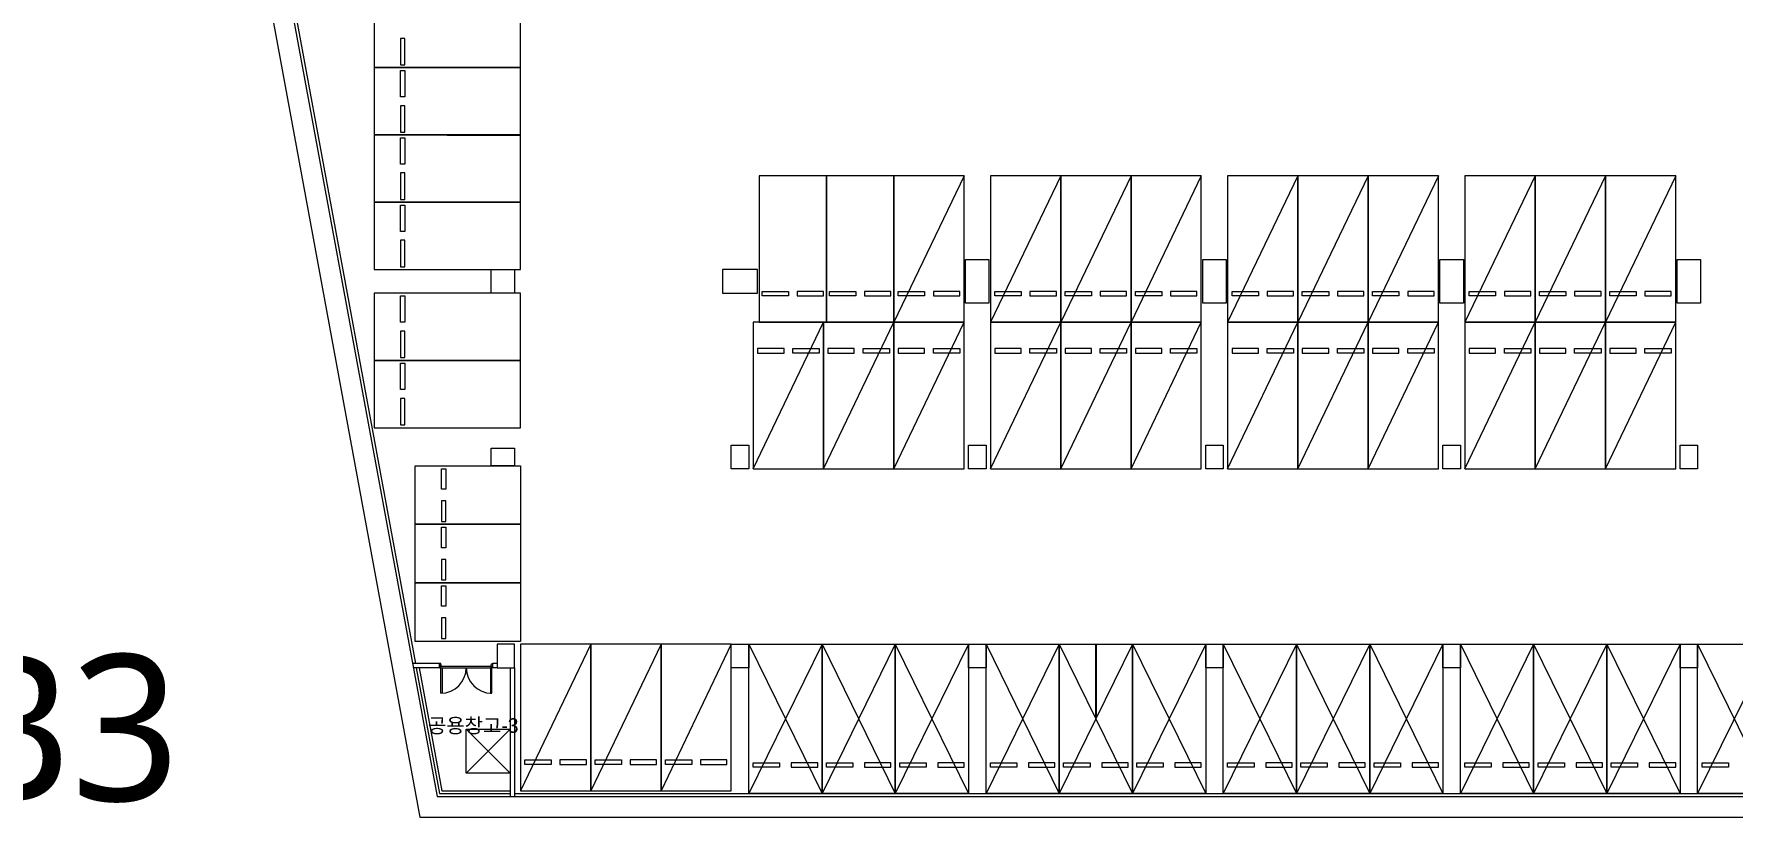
# Model space of a CAD drawing. Header units: millimetres. Extents: x 43806 to 399860, y -65551 to 59129.
# Drawn here: x 127261 to 185250, y -64843 to -38093 of the extents above; entities that cross this region are included whole.
import ezdxf
from ezdxf.enums import TextEntityAlignment as Align

# ---------------------------------------------------------------- set-up
doc = ezdxf.new("R2010")
doc.units = ezdxf.units.MM
doc.header["$LTSCALE"] = 400
doc.header["$MEASUREMENT"] = 0
doc.layers.add('A', color=8, linetype='CONTINUOUS', lineweight=0)
doc.layers.add('만공차등 배관', color=4, linetype='CONTINUOUS')
doc.styles.add('CS', font='', dxfattribs={"height": 300})
doc.styles.add('맑은고딕', font='')
doc.styles.get('CS').set_extended_font_data('HYwulM')
doc.styles.get('맑은고딕').set_extended_font_data('Malgun Gothic')

msp = doc.modelspace()

# ---------------------------------------------------------------- linework, layer by layer
at = {"layer": 'A', "ltscale": 2}
for p, q in [((128994, -2743), (140442, -64843)), ((135900, -36343), (141025, -64143)), ((136002, -36343), (140287, -59593)), ((159025, -42943), (156625, -47943)), ((162325, -42943), (159925, -47943)), ((164725, -42943), (162325, -47943)), ((167125, -42943), (164725, -47943)), ((170425, -42943), (168025, -47943)), ((172825, -42943), (170425, -47943)), ((175225, -42943), (172825, -47943)), ((178525, -42943), (176125, -47943)), ((180925, -42943), (178525, -47943)), ((183325, -42943), (180925, -47943)), ((159075, -45793), (159875, -45793)), ((159075, -47293), (159075, -45793)), ((159875, -45793), (159875, -47293)), ((167175, -45793), (167975, -45793)), ((167175, -47293), (167175, -45793)), ((167975, -45793), (167975, -47293)), ((175275, -45793), (176075, -45793)), ((175275, -47293), (175275, -45793)), ((176075, -45793), (176075, -47293)), ((183375, -45793), (184175, -45793)), ((183375, -47293), (183375, -45793)), ((184175, -45793), (184175, -47293)), ((142875, -46143), (143675, -46143)), ((142875, -46943), (142875, -46143)), ((143675, -46143), (143675, -46943)), ((151975, -46143), (150775, -46143)), ((150775, -46143), (150775, -46943)), ((151975, -46943), (151975, -46143)), ((143675, -46943), (142875, -46943)), ((150775, -46943), (151975, -46943)), ((159875, -47293), (159075, -47293)), ((167975, -47293), (167175, -47293)), ((176075, -47293), (175275, -47293)), ((184175, -47293), (183375, -47293)), ((151825, -52943), (154225, -47943)), ((154225, -52943), (156625, -47943)), ((156625, -52943), (159025, -47943)), ((159925, -52943), (162325, -47943)), ((162325, -52943), (164725, -47943)), ((164725, -52943), (167125, -47943)), ((168025, -52943), (170425, -47943)), ((170425, -52943), (172825, -47943)), ((172825, -52943), (175225, -47943)), ((176125, -52943), (178525, -47943)), ((178525, -52943), (180925, -47943)), ((180925, -52943), (183325, -47943)), ((151075, -52143), (151675, -52143)), ((151075, -52943), (151075, -52143)), ((151675, -52143), (151675, -52943)), ((159175, -52143), (159775, -52143)), ((159175, -52943), (159175, -52143)), ((159775, -52143), (159775, -52943)), ((167275, -52143), (167875, -52143)), ((167275, -52943), (167275, -52143)), ((167875, -52143), (167875, -52943)), ((175375, -52143), (175975, -52143)), ((175375, -52943), (175375, -52143)), ((175975, -52143), (175975, -52943)), ((183475, -52143), (184075, -52143)), ((183475, -52943), (183475, -52143)), ((184075, -52143), (184075, -52943)), ((142875, -52243), (143675, -52243)), ((142875, -52843), (142875, -52243)), ((143675, -52243), (143675, -52843)), ((143675, -52843), (142875, -52843)), ((151675, -52943), (151075, -52943)), ((159775, -52943), (159175, -52943)), ((167875, -52943), (167275, -52943)), ((175975, -52943), (175375, -52943)), ((184075, -52943), (183475, -52943)), ((143675, -58943), (143075, -58943)), ((143075, -58943), (143075, -59743)), ((143675, -59743), (143675, -58943)), ((146275, -58943), (143875, -63943)), ((148675, -58943), (146275, -63943)), ((151075, -58943), (148675, -63943)), ((151075, -58943), (151675, -58943)), ((151075, -59743), (151075, -58943)), ((151675, -58943), (151675, -59743)), ((159175, -58943), (159775, -58943)), ((159175, -59743), (159175, -58943)), ((159775, -58943), (159775, -59743)), ((167275, -58943), (167875, -58943)), ((167275, -59743), (167275, -58943)), ((167875, -58943), (167875, -59743)), ((175375, -58943), (175975, -58943)), ((175375, -59743), (175375, -58943)), ((175975, -58943), (175975, -59743)), ((183475, -58943), (184075, -58943)), ((183475, -59743), (183475, -58943)), ((184075, -58943), (184075, -59743)), ((141115, -59593), (140186, -59593)), ((141115, -59743), (141115, -59593)), ((143075, -59593), (142935, -59593)), ((142935, -59743), (142935, -59593)), ((141115, -59743), (140213, -59743)), ((140315, -59743), (141108, -64043)), ((140417, -59743), (141191, -63943)), ((143075, -59743), (142935, -59743)), ((143075, -59743), (143675, -59743)), ((143525, -59743), (143525, -64143)), ((143675, -59743), (143675, -64143)), ((151675, -59743), (151075, -59743)), ((159775, -59743), (159175, -59743)), ((167875, -59743), (167275, -59743)), ((175975, -59743), (175375, -59743)), ((184075, -59743), (183475, -59743)), ((141025, -64143), (204675, -64143)), ((141108, -64043), (143525, -64043)), ((141191, -63943), (143525, -63943)), ((143675, -64043), (196600, -64043)), ((140442, -64843), (204675, -64843))]:
    msp.add_line(p, q, dxfattribs=at)
at = {"layer": 'A'}
for p, q in [((138875, -36943), (138875, -39243)), ((143875, -39243), (143875, -36943)), ((139925, -38243), (139775, -38243)), ((139775, -38243), (139775, -39143)), ((139925, -39143), (139925, -38243)), ((138875, -39243), (138875, -41543)), ((143875, -39243), (138875, -39243)), ((138875, -39243), (143875, -39243)), ((139775, -39143), (139925, -39143)), ((139775, -40243), (139775, -39343)), ((139775, -39343), (139925, -39343)), ((139925, -39343), (139925, -40243)), ((143875, -41543), (143875, -39243)), ((139925, -40243), (139775, -40243)), ((139925, -40543), (139775, -40543)), ((139775, -40543), (139775, -41443)), ((139925, -41443), (139925, -40543)), ((138875, -41543), (143875, -41543)), ((138875, -41543), (138875, -43843)), ((143875, -41543), (138875, -41543)), ((139775, -41443), (139925, -41443)), ((139775, -42543), (139775, -41643)), ((139775, -41643), (139925, -41643)), ((139925, -41643), (139925, -42543)), ((143875, -43843), (143875, -41543)), ((139925, -42543), (139775, -42543)), ((139925, -42843), (139775, -42843)), ((139775, -42843), (139775, -43743)), ((139925, -43743), (139925, -42843)), ((154325, -42943), (152025, -42943)), ((152025, -42943), (152025, -47943)), ((156625, -42943), (154325, -42943)), ((154325, -42943), (154325, -47943)), ((154325, -47943), (154325, -42943)), ((159025, -42943), (156625, -42943)), ((156625, -42943), (156625, -47943)), ((156625, -47943), (156625, -42943)), ((159025, -47943), (159025, -42943)), ((162325, -42943), (159925, -42943)), ((159925, -42943), (159925, -47943)), ((162325, -47943), (162325, -42943)), ((164725, -42943), (162325, -42943)), ((162325, -42943), (162325, -47943)), ((164725, -47943), (164725, -42943)), ((167125, -42943), (164725, -42943)), ((164725, -42943), (164725, -47943)), ((167125, -47943), (167125, -42943)), ((170425, -42943), (168025, -42943)), ((168025, -42943), (168025, -47943)), ((170425, -47943), (170425, -42943)), ((172825, -42943), (170425, -42943)), ((170425, -42943), (170425, -47943)), ((172825, -47943), (172825, -42943)), ((175225, -42943), (172825, -42943)), ((172825, -42943), (172825, -47943)), ((175225, -47943), (175225, -42943)), ((178525, -42943), (176125, -42943)), ((176125, -42943), (176125, -47943)), ((178525, -47943), (178525, -42943)), ((180925, -42943), (178525, -42943)), ((178525, -42943), (178525, -47943)), ((180925, -47943), (180925, -42943)), ((183325, -42943), (180925, -42943)), ((180925, -42943), (180925, -47943)), ((183325, -47943), (183325, -42943)), ((138875, -43843), (138875, -46143)), ((143875, -43843), (138875, -43843)), ((138875, -43843), (143875, -43843)), ((139775, -43743), (139925, -43743)), ((139775, -44843), (139775, -43943)), ((139775, -43943), (139925, -43943)), ((139925, -43943), (139925, -44843)), ((143875, -46143), (143875, -43843)), ((139925, -44843), (139775, -44843)), ((139925, -45143), (139775, -45143)), ((139775, -45143), (139775, -46043)), ((139925, -46043), (139925, -45143)), ((138875, -46143), (143875, -46143)), ((139775, -46043), (139925, -46043)), ((138875, -46943), (138875, -49243)), ((143875, -46943), (138875, -46943)), ((143875, -49243), (143875, -46943)), ((152125, -46893), (153025, -46893)), ((152125, -47043), (152125, -46893)), ((153025, -46893), (153025, -47043)), ((154225, -46893), (153325, -46893)), ((153325, -46893), (153325, -47043)), ((154225, -47043), (154225, -46893)), ((154425, -46893), (155325, -46893)), ((154425, -47043), (154425, -46893)), ((155325, -46893), (155325, -47043)), ((156525, -46893), (155625, -46893)), ((155625, -46893), (155625, -47043)), ((156525, -47043), (156525, -46893)), ((156775, -46893), (157675, -46893)), ((156775, -47043), (156775, -46893)), ((157675, -46893), (157675, -47043)), ((158875, -46893), (157975, -46893)), ((157975, -46893), (157975, -47043)), ((158875, -47043), (158875, -46893)), ((160075, -46893), (160975, -46893)), ((160075, -47043), (160075, -46893)), ((160975, -46893), (160975, -47043)), ((162175, -46893), (161275, -46893)), ((161275, -46893), (161275, -47043)), ((162175, -47043), (162175, -46893)), ((162475, -46893), (163375, -46893)), ((162475, -47043), (162475, -46893)), ((163375, -46893), (163375, -47043)), ((164575, -46893), (163675, -46893)), ((163675, -46893), (163675, -47043)), ((164575, -47043), (164575, -46893)), ((164875, -46893), (165775, -46893)), ((164875, -47043), (164875, -46893)), ((165775, -46893), (165775, -47043)), ((166975, -46893), (166075, -46893)), ((166075, -46893), (166075, -47043)), ((166975, -47043), (166975, -46893)), ((168175, -46893), (169075, -46893)), ((168175, -47043), (168175, -46893)), ((169075, -46893), (169075, -47043)), ((170275, -46893), (169375, -46893)), ((169375, -46893), (169375, -47043)), ((170275, -47043), (170275, -46893)), ((170575, -46893), (171475, -46893)), ((170575, -47043), (170575, -46893)), ((171475, -46893), (171475, -47043)), ((172675, -46893), (171775, -46893)), ((171775, -46893), (171775, -47043)), ((172675, -47043), (172675, -46893)), ((172975, -46893), (173875, -46893)), ((172975, -47043), (172975, -46893)), ((173875, -46893), (173875, -47043)), ((175075, -46893), (174175, -46893)), ((174175, -46893), (174175, -47043)), ((175075, -47043), (175075, -46893)), ((176275, -46893), (177175, -46893)), ((176275, -47043), (176275, -46893)), ((177175, -46893), (177175, -47043)), ((178375, -46893), (177475, -46893)), ((177475, -46893), (177475, -47043)), ((178375, -47043), (178375, -46893)), ((178675, -46893), (179575, -46893)), ((178675, -47043), (178675, -46893)), ((179575, -46893), (179575, -47043)), ((180775, -46893), (179875, -46893)), ((179875, -46893), (179875, -47043)), ((180775, -47043), (180775, -46893)), ((181075, -46893), (181975, -46893)), ((181075, -47043), (181075, -46893)), ((181975, -46893), (181975, -47043)), ((183175, -46893), (182275, -46893)), ((182275, -46893), (182275, -47043)), ((183175, -47043), (183175, -46893)), ((139775, -47943), (139775, -47043)), ((139775, -47043), (139925, -47043)), ((139925, -47043), (139925, -47943)), ((153025, -47043), (152125, -47043)), ((153325, -47043), (154225, -47043)), ((155325, -47043), (154425, -47043)), ((155625, -47043), (156525, -47043)), ((157675, -47043), (156775, -47043)), ((157975, -47043), (158875, -47043)), ((160975, -47043), (160075, -47043)), ((161275, -47043), (162175, -47043)), ((163375, -47043), (162475, -47043)), ((163675, -47043), (164575, -47043)), ((165775, -47043), (164875, -47043)), ((166075, -47043), (166975, -47043)), ((169075, -47043), (168175, -47043)), ((169375, -47043), (170275, -47043)), ((171475, -47043), (170575, -47043)), ((171775, -47043), (172675, -47043)), ((173875, -47043), (172975, -47043)), ((174175, -47043), (175075, -47043)), ((177175, -47043), (176275, -47043)), ((177475, -47043), (178375, -47043)), ((179575, -47043), (178675, -47043)), ((179875, -47043), (180775, -47043)), ((181975, -47043), (181075, -47043)), ((182275, -47043), (183175, -47043)), ((139925, -47943), (139775, -47943)), ((154225, -47943), (151825, -47943)), ((151825, -47943), (151825, -52943)), ((152025, -47943), (154325, -47943)), ((156625, -47943), (154225, -47943)), ((154225, -47943), (154225, -52943)), ((154225, -52943), (154225, -47943)), ((154325, -47943), (156625, -47943)), ((156625, -47943), (159025, -47943)), ((159025, -47943), (156625, -47943)), ((156625, -47943), (156625, -52943)), ((156625, -52943), (156625, -47943)), ((159025, -52943), (159025, -47943)), ((159925, -47943), (162325, -47943)), ((162325, -47943), (159925, -47943)), ((159925, -47943), (159925, -52943)), ((162325, -47943), (164725, -47943)), ((164725, -47943), (162325, -47943)), ((162325, -47943), (162325, -52943)), ((162325, -52943), (162325, -47943)), ((164725, -47943), (167125, -47943)), ((167125, -47943), (164725, -47943)), ((164725, -47943), (164725, -52943)), ((164725, -52943), (164725, -47943)), ((167125, -52943), (167125, -47943)), ((168025, -47943), (170425, -47943)), ((170425, -47943), (168025, -47943)), ((168025, -47943), (168025, -52943)), ((170425, -47943), (172825, -47943)), ((172825, -47943), (170425, -47943)), ((170425, -47943), (170425, -52943)), ((170425, -52943), (170425, -47943)), ((172825, -47943), (175225, -47943)), ((175225, -47943), (172825, -47943)), ((172825, -47943), (172825, -52943)), ((172825, -52943), (172825, -47943)), ((175225, -52943), (175225, -47943)), ((176125, -47943), (178525, -47943)), ((178525, -47943), (176125, -47943)), ((176125, -47943), (176125, -52943)), ((178525, -47943), (180925, -47943)), ((180925, -47943), (178525, -47943)), ((178525, -47943), (178525, -52943)), ((178525, -52943), (178525, -47943)), ((180925, -47943), (183325, -47943)), ((183325, -47943), (180925, -47943)), ((180925, -47943), (180925, -52943)), ((180925, -52943), (180925, -47943)), ((183325, -52943), (183325, -47943)), ((139925, -48243), (139775, -48243)), ((139775, -48243), (139775, -49143)), ((139925, -49143), (139925, -48243)), ((138875, -49243), (138875, -51543)), ((143875, -49243), (138875, -49243)), ((138875, -49243), (143875, -49243)), ((139775, -49143), (139925, -49143)), ((143875, -51543), (143875, -49243)), ((152875, -48843), (151975, -48843)), ((151975, -48843), (151975, -48993)), ((151975, -48993), (152875, -48993)), ((152875, -48993), (152875, -48843)), ((153175, -48993), (153175, -48843)), ((153175, -48843), (154075, -48843)), ((154075, -48993), (153175, -48993)), ((154075, -48843), (154075, -48993)), ((155275, -48843), (154375, -48843)), ((154375, -48843), (154375, -48993)), ((154375, -48993), (155275, -48993)), ((155275, -48993), (155275, -48843)), ((155575, -48993), (155575, -48843)), ((155575, -48843), (156475, -48843)), ((156475, -48993), (155575, -48993)), ((156475, -48843), (156475, -48993)), ((157675, -48843), (156775, -48843)), ((156775, -48843), (156775, -48993)), ((156775, -48993), (157675, -48993)), ((157675, -48993), (157675, -48843)), ((157975, -48993), (157975, -48843)), ((157975, -48843), (158875, -48843)), ((158875, -48993), (157975, -48993)), ((158875, -48843), (158875, -48993)), ((160975, -48843), (160075, -48843)), ((160075, -48843), (160075, -48993)), ((160075, -48993), (160975, -48993)), ((160975, -48993), (160975, -48843)), ((161275, -48993), (161275, -48843)), ((161275, -48843), (162175, -48843)), ((162175, -48993), (161275, -48993)), ((162175, -48843), (162175, -48993)), ((163375, -48843), (162475, -48843)), ((162475, -48843), (162475, -48993)), ((162475, -48993), (163375, -48993)), ((163375, -48993), (163375, -48843)), ((163675, -48993), (163675, -48843)), ((163675, -48843), (164575, -48843)), ((164575, -48993), (163675, -48993)), ((164575, -48843), (164575, -48993)), ((165775, -48843), (164875, -48843)), ((164875, -48843), (164875, -48993)), ((164875, -48993), (165775, -48993)), ((165775, -48993), (165775, -48843)), ((166075, -48993), (166075, -48843)), ((166075, -48843), (166975, -48843)), ((166975, -48993), (166075, -48993)), ((166975, -48843), (166975, -48993)), ((169075, -48843), (168175, -48843)), ((168175, -48843), (168175, -48993)), ((168175, -48993), (169075, -48993)), ((169075, -48993), (169075, -48843)), ((169375, -48993), (169375, -48843)), ((169375, -48843), (170275, -48843)), ((170275, -48993), (169375, -48993)), ((170275, -48843), (170275, -48993)), ((171475, -48843), (170575, -48843)), ((170575, -48843), (170575, -48993)), ((170575, -48993), (171475, -48993)), ((171475, -48993), (171475, -48843)), ((171775, -48993), (171775, -48843)), ((171775, -48843), (172675, -48843)), ((172675, -48993), (171775, -48993)), ((172675, -48843), (172675, -48993)), ((173875, -48843), (172975, -48843)), ((172975, -48843), (172975, -48993)), ((172975, -48993), (173875, -48993)), ((173875, -48993), (173875, -48843)), ((174175, -48993), (174175, -48843)), ((174175, -48843), (175075, -48843)), ((175075, -48993), (174175, -48993)), ((175075, -48843), (175075, -48993)), ((177175, -48843), (176275, -48843)), ((176275, -48843), (176275, -48993)), ((176275, -48993), (177175, -48993)), ((177175, -48993), (177175, -48843)), ((177475, -48993), (177475, -48843)), ((177475, -48843), (178375, -48843)), ((178375, -48993), (177475, -48993)), ((178375, -48843), (178375, -48993)), ((179575, -48843), (178675, -48843)), ((178675, -48843), (178675, -48993)), ((178675, -48993), (179575, -48993)), ((179575, -48993), (179575, -48843)), ((179875, -48993), (179875, -48843)), ((179875, -48843), (180775, -48843)), ((180775, -48993), (179875, -48993)), ((180775, -48843), (180775, -48993)), ((181975, -48843), (181075, -48843)), ((181075, -48843), (181075, -48993)), ((181075, -48993), (181975, -48993)), ((181975, -48993), (181975, -48843)), ((182275, -48993), (182275, -48843)), ((182275, -48843), (183175, -48843)), ((183175, -48993), (182275, -48993)), ((183175, -48843), (183175, -48993)), ((139775, -50243), (139775, -49343)), ((139775, -49343), (139925, -49343)), ((139925, -49343), (139925, -50243)), ((139925, -50243), (139775, -50243)), ((139925, -50543), (139775, -50543)), ((139775, -50543), (139775, -51443)), ((139925, -51443), (139925, -50543)), ((138875, -51543), (143875, -51543)), ((139775, -51443), (139925, -51443)), ((140275, -54843), (140275, -52843)), ((140275, -52843), (143875, -52843)), ((141175, -53643), (141175, -52943)), ((141175, -52943), (141325, -52943)), ((141325, -52943), (141325, -53643)), ((143875, -52843), (143875, -54843)), ((151825, -52943), (154225, -52943)), ((154225, -52943), (156625, -52943)), ((156625, -52943), (159025, -52943)), ((159925, -52943), (162325, -52943)), ((162325, -52943), (164725, -52943)), ((164725, -52943), (167125, -52943)), ((168025, -52943), (170425, -52943)), ((170425, -52943), (172825, -52943)), ((172825, -52943), (175225, -52943)), ((176125, -52943), (178525, -52943)), ((178525, -52943), (180925, -52943)), ((180925, -52943), (183325, -52943)), ((141325, -53643), (141175, -53643)), ((141325, -54043), (141175, -54043)), ((141175, -54043), (141175, -54743)), ((141325, -54743), (141325, -54043)), ((143875, -54843), (140275, -54843)), ((140275, -56843), (140275, -54843)), ((140275, -54843), (143875, -54843)), ((141175, -54743), (141325, -54743)), ((141175, -55643), (141175, -54943)), ((141175, -54943), (141325, -54943)), ((141325, -54943), (141325, -55643)), ((143875, -54843), (143875, -56843)), ((141325, -55643), (141175, -55643)), ((141325, -56043), (141175, -56043)), ((141175, -56043), (141175, -56743)), ((141325, -56743), (141325, -56043)), ((141175, -56743), (141325, -56743)), ((140275, -58843), (140275, -56843)), ((140275, -56843), (143875, -56843)), ((143875, -56843), (140275, -56843)), ((141175, -57643), (141175, -56943)), ((141175, -56943), (141325, -56943)), ((141325, -56943), (141325, -57643)), ((143875, -56843), (143875, -58843)), ((141325, -57643), (141175, -57643)), ((141325, -58043), (141175, -58043)), ((141175, -58043), (141175, -58743)), ((141325, -58743), (141325, -58043)), ((143875, -58843), (140275, -58843)), ((141175, -58743), (141325, -58743)), ((146275, -58943), (143875, -58943)), ((143875, -58943), (143875, -63943)), ((146275, -63943), (146275, -58943)), ((148675, -58943), (146275, -58943)), ((146275, -58943), (146275, -63943)), ((148675, -63943), (148675, -58943)), ((151075, -58943), (148675, -58943)), ((148675, -58943), (148675, -63943)), ((151075, -63943), (151075, -58943)), ((151675, -58943), (154175, -64043)), ((154175, -58943), (151675, -64043)), ((151675, -64043), (151675, -58943)), ((151675, -58943), (154175, -58943)), ((154175, -58943), (154175, -64043)), ((154175, -58943), (156675, -64043)), ((156675, -58943), (154175, -64043)), ((154175, -64043), (154175, -58943)), ((154175, -58943), (156675, -58943)), ((156675, -58943), (156675, -64043)), ((156675, -58943), (159175, -64043)), ((159175, -58943), (156675, -64043)), ((156675, -64043), (156675, -58943)), ((156675, -58943), (159175, -58943)), ((159175, -58943), (159175, -64043)), ((159775, -58943), (162275, -64043)), ((162275, -58943), (159775, -64043)), ((159775, -64043), (159775, -58943)), ((159775, -58943), (162275, -58943)), ((162275, -58943), (162275, -64043)), ((162275, -58943), (164775, -64043)), ((164775, -58943), (162275, -64043)), ((162275, -64043), (162275, -58943)), ((162275, -58943), (164775, -58943)), ((164775, -58943), (164775, -64043)), ((164775, -58943), (167275, -64043)), ((167275, -58943), (164775, -64043)), ((164775, -64043), (164775, -58943)), ((164775, -58943), (167275, -58943)), ((167275, -58943), (167275, -64043)), ((167875, -58943), (170375, -64043)), ((170375, -58943), (167875, -64043)), ((167875, -64043), (167875, -58943)), ((167875, -58943), (170375, -58943)), ((170375, -58943), (170375, -64043)), ((170375, -58943), (172875, -64043)), ((172875, -58943), (170375, -64043)), ((170375, -64043), (170375, -58943)), ((170375, -58943), (172875, -58943)), ((172875, -58943), (172875, -64043)), ((172875, -58943), (175375, -64043)), ((175375, -58943), (172875, -64043)), ((172875, -64043), (172875, -58943)), ((172875, -58943), (175375, -58943)), ((175375, -58943), (175375, -64043)), ((175975, -58943), (178475, -64043)), ((178475, -58943), (175975, -64043)), ((175975, -64043), (175975, -58943)), ((175975, -58943), (178475, -58943)), ((178475, -58943), (178475, -64043)), ((178475, -58943), (180975, -64043)), ((180975, -58943), (178475, -64043)), ((178475, -64043), (178475, -58943)), ((178475, -58943), (180975, -58943)), ((180975, -58943), (180975, -64043)), ((180975, -58943), (183475, -64043)), ((183475, -58943), (180975, -64043)), ((180975, -64043), (180975, -58943)), ((180975, -58943), (183475, -58943)), ((183475, -58943), (183475, -64043)), ((184075, -58943), (186575, -64043)), ((186575, -58943), (184075, -64043)), ((184075, -64043), (184075, -58943)), ((184075, -58943), (186575, -58943)), ((141155, -59593), (141125, -59593)), ((141125, -59593), (141125, -59743)), ((141170, -59638), (141155, -59593)), ((141155, -59593), (141155, -59593)), ((141155, -59743), (141155, -59698)), ((141155, -59698), (141170, -59698)), ((141170, -59698), (141170, -59638)), ((142880, -59698), (141170, -59698)), ((142880, -59638), (142895, -59593)), ((142880, -59698), (142880, -59638)), ((142895, -59698), (142880, -59698)), ((142895, -59593), (142895, -59593)), ((142895, -59593), (142925, -59593)), ((142895, -59743), (142895, -59698)), ((142925, -59593), (142925, -59743)), ((141125, -59743), (141125, -59743)), ((141125, -59743), (141155, -59743)), ((141155, -59743), (142895, -59743)), ((141155, -60613), (141155, -59743)), ((141155, -59743), (141200, -59743)), ((141200, -59743), (141200, -60613)), ((142850, -59743), (142850, -60613)), ((142895, -59743), (142850, -59743)), ((142895, -60613), (142895, -59743)), ((142925, -59743), (142895, -59743)), ((142925, -59743), (142925, -59743)), ((141200, -60613), (141155, -60613)), ((142850, -60613), (142895, -60613)), ((142025, -61843), (143525, -63343)), ((143525, -61843), (142025, -63343)), ((142025, -61843), (143525, -61843)), ((142025, -63343), (142025, -61843)), ((143525, -61843), (143525, -63343)), ((144025, -62893), (144925, -62893)), ((144025, -63043), (144025, -62893)), ((144925, -63043), (144025, -63043)), ((144925, -62893), (144925, -63043)), ((146125, -62893), (145225, -62893)), ((145225, -62893), (145225, -63043)), ((145225, -63043), (146125, -63043)), ((146125, -63043), (146125, -62893)), ((146425, -62893), (147325, -62893)), ((146425, -63043), (146425, -62893)), ((147325, -63043), (146425, -63043)), ((147325, -62893), (147325, -63043)), ((148525, -62893), (147625, -62893)), ((147625, -62893), (147625, -63043)), ((147625, -63043), (148525, -63043)), ((148525, -63043), (148525, -62893)), ((148825, -62893), (149725, -62893)), ((148825, -63043), (148825, -62893)), ((149725, -63043), (148825, -63043)), ((149725, -62893), (149725, -63043)), ((150925, -62893), (150025, -62893)), ((150025, -62893), (150025, -63043)), ((150025, -63043), (150925, -63043)), ((150925, -63043), (150925, -62893)), ((151825, -62993), (152725, -62993)), ((151825, -63143), (151825, -62993)), ((152725, -63143), (151825, -63143)), ((152725, -62993), (152725, -63143)), ((154025, -62993), (153125, -62993)), ((153125, -62993), (153125, -63143)), ((153125, -63143), (154025, -63143)), ((154025, -63143), (154025, -62993)), ((154325, -62993), (155225, -62993)), ((154325, -63143), (154325, -62993)), ((155225, -63143), (154325, -63143)), ((155225, -62993), (155225, -63143)), ((156525, -62993), (155625, -62993)), ((155625, -62993), (155625, -63143)), ((155625, -63143), (156525, -63143)), ((156525, -63143), (156525, -62993)), ((156825, -62993), (157725, -62993)), ((156825, -63143), (156825, -62993)), ((157725, -63143), (156825, -63143)), ((157725, -62993), (157725, -63143)), ((159025, -62993), (158125, -62993)), ((158125, -62993), (158125, -63143)), ((158125, -63143), (159025, -63143)), ((159025, -63143), (159025, -62993)), ((159925, -62993), (160825, -62993)), ((159925, -63143), (159925, -62993)), ((160825, -63143), (159925, -63143)), ((160825, -62993), (160825, -63143)), ((162125, -62993), (161225, -62993)), ((161225, -62993), (161225, -63143)), ((161225, -63143), (162125, -63143)), ((162125, -63143), (162125, -62993)), ((162425, -62993), (163325, -62993)), ((162425, -63143), (162425, -62993)), ((163325, -63143), (162425, -63143)), ((163325, -62993), (163325, -63143)), ((164625, -62993), (163725, -62993)), ((163725, -62993), (163725, -63143)), ((163725, -63143), (164625, -63143)), ((164625, -63143), (164625, -62993)), ((164925, -62993), (165825, -62993)), ((164925, -63143), (164925, -62993)), ((165825, -63143), (164925, -63143)), ((165825, -62993), (165825, -63143)), ((167125, -62993), (166225, -62993)), ((166225, -62993), (166225, -63143)), ((166225, -63143), (167125, -63143)), ((167125, -63143), (167125, -62993)), ((168025, -62993), (168925, -62993)), ((168025, -63143), (168025, -62993)), ((168925, -63143), (168025, -63143)), ((168925, -62993), (168925, -63143)), ((170225, -62993), (169325, -62993)), ((169325, -62993), (169325, -63143)), ((169325, -63143), (170225, -63143)), ((170225, -63143), (170225, -62993)), ((170525, -62993), (171425, -62993)), ((170525, -63143), (170525, -62993)), ((171425, -63143), (170525, -63143)), ((171425, -62993), (171425, -63143)), ((172725, -62993), (171825, -62993)), ((171825, -62993), (171825, -63143)), ((171825, -63143), (172725, -63143)), ((172725, -63143), (172725, -62993)), ((173025, -62993), (173925, -62993)), ((173025, -63143), (173025, -62993)), ((173925, -63143), (173025, -63143)), ((173925, -62993), (173925, -63143)), ((175225, -62993), (174325, -62993)), ((174325, -62993), (174325, -63143)), ((174325, -63143), (175225, -63143)), ((175225, -63143), (175225, -62993)), ((176125, -62993), (177025, -62993)), ((176125, -63143), (176125, -62993)), ((177025, -63143), (176125, -63143)), ((177025, -62993), (177025, -63143)), ((178325, -62993), (177425, -62993)), ((177425, -62993), (177425, -63143)), ((177425, -63143), (178325, -63143)), ((178325, -63143), (178325, -62993)), ((178625, -62993), (179525, -62993)), ((178625, -63143), (178625, -62993)), ((179525, -63143), (178625, -63143)), ((179525, -62993), (179525, -63143)), ((180825, -62993), (179925, -62993)), ((179925, -62993), (179925, -63143)), ((179925, -63143), (180825, -63143)), ((180825, -63143), (180825, -62993)), ((181125, -62993), (182025, -62993)), ((181125, -63143), (181125, -62993)), ((182025, -63143), (181125, -63143)), ((182025, -62993), (182025, -63143)), ((183325, -62993), (182425, -62993)), ((182425, -62993), (182425, -63143)), ((182425, -63143), (183325, -63143)), ((183325, -63143), (183325, -62993)), ((184225, -62993), (185125, -62993)), ((184225, -63143), (184225, -62993)), ((185125, -63143), (184225, -63143)), ((185125, -62993), (185125, -63143)), ((143525, -63343), (142025, -63343)), ((143875, -63943), (146275, -63943)), ((146275, -63943), (148675, -63943)), ((148675, -63943), (151075, -63943)), ((154175, -64043), (151675, -64043)), ((156675, -64043), (154175, -64043)), ((159175, -64043), (156675, -64043)), ((162275, -64043), (159775, -64043)), ((164775, -64043), (162275, -64043)), ((167275, -64043), (164775, -64043)), ((170375, -64043), (167875, -64043)), ((172875, -64043), (170375, -64043)), ((175375, -64043), (172875, -64043)), ((178475, -64043), (175975, -64043)), ((180975, -64043), (178475, -64043)), ((183475, -64043), (180975, -64043)), ((186575, -64043), (184075, -64043))]:
    msp.add_line(p, q, dxfattribs=at)
for centre, start, end in [((141155, -59743), 270, 0), ((142895, -59743), 180, 270)]:
    msp.add_arc(centre, 870, start, end, dxfattribs=at)
at = {"layer": '만공차등 배관', "linetype": 'Continuous', "ltscale": 2}
for points in [[(141375, -41543), (143875, -41543)], [(163525, -58943), (163525, -61443)]]:
    msp.add_lwpolyline(points, dxfattribs=at)

# ---------------------------------------------------------------- texts
at = {"layer": 'A'}
for s, height, style, p in [('B3', 5000, '맑은고딕', (128277, -64289)), ('공용창고-3', 500, 'CS', (142260, -61968))]:
    msp.add_text(s, height=height, dxfattribs=dict(at, style=style)).set_placement(p, align=Align.CENTER)

doc.saveas('drawing.dxf')
